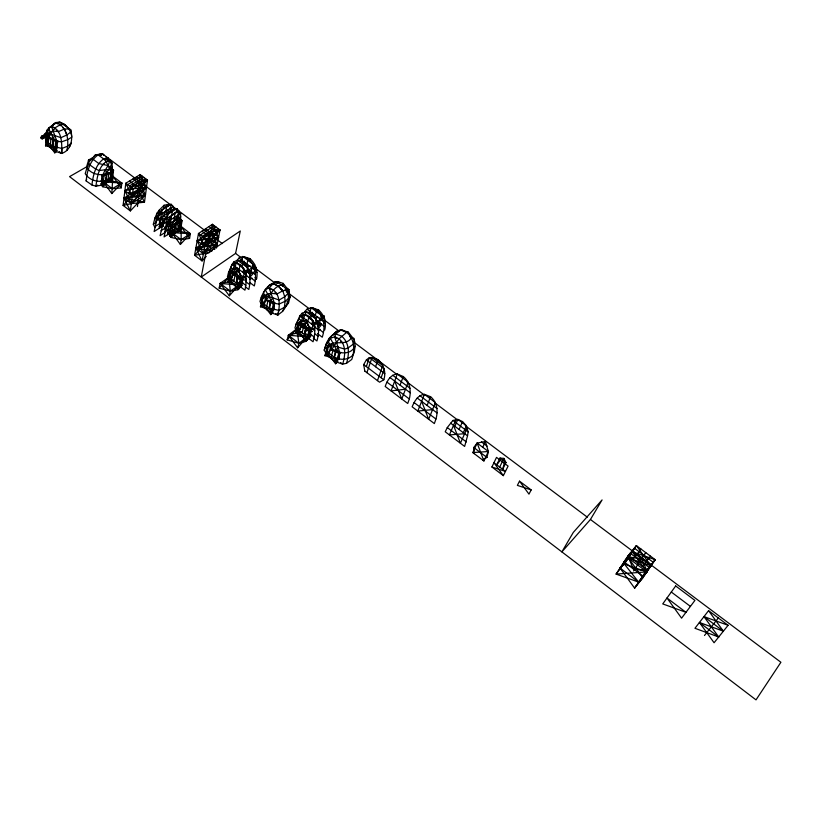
<?xml version="1.0" encoding="UTF-8"?>
<svg xmlns="http://www.w3.org/2000/svg" width="822" height="822" viewBox="0 0 822 822"><rect width="100%" height="100%" fill="white"/><g stroke="black" fill="none" stroke-linecap="round" stroke-linejoin="round"><path stroke-width="1.23" d="M170.606 232.698L164.102 236.911C166.198 227.591 167.863 214.398 178.538 211.285L180.624 213.484L180.706 221.889L180.069 226.574L178.353 227.684M244.206 264.766L244.216 261.129M239.14 285.789L244.935 290.176C247.021 280.641 247.72 266.225 236.14 262.783L232.307 264.396L228.567 272.329L227.417 276.901L229.307 278.339M180.429 225.125L180.563 219.875L177.059 216.361L171.449 225.731L169.702 232.051L170.914 235.565L177.686 231.177L180.429 225.125L179.607 225.649M349.679 336.558L351.446 337.883L354.128 338.428L355.114 346.196C350.48 355.7 339.229 353.244 331.43 349.895L331.04 345.887L329.283 344.716L328.512 341.109L329.375 338.048L336.588 331.358L340.883 329.971L343.617 330.567L345.374 331.872M249.734 282.491L254.317 285.953C256.69 276.603 256.043 265.249 248.141 258.611L242.767 256.485L238.925 258.108L236.808 260.697M59.102 151.484L61.701 153.457C61.958 143.963 62.41 129.979 51.457 126.331L48.457 128.273L45.744 141.363L48.169 146.018L54.94 151.156L61.701 153.457C71.648 150.087 73.004 138.61 70.723 129.794L59.852 122.129L55.886 122.55L48.457 128.273L53.399 138.353L56.841 141.096L61.362 141.918L67.651 139.689L71.833 137.161C71.165 130.338 66.397 124.214 59.852 122.129L57.93 122.612L60.386 122.848M331.472 358.711L331.605 355.196L333.352 349.504M61.701 153.457L61.907 148.381M245.346 286.837L248.83 289.478C250.936 280.097 250.741 268.866 242.911 262.084L237.476 260.153L233.849 261.92L231.845 264.592L228.495 274.096M87.358 167.113L88.509 160.054L92.29 157.906M241.052 284.72L241.38 278.37L237.712 268.27L231.352 270.798L229.256 275.802L230.427 282.131L237.866 287.772L241.052 284.72L236.51 281.278M307.243 337.339L313.048 341.747C315.915 332.283 316.593 317.785 304.818 314.415L300.667 315.864L296.341 323.549L294.913 328.009L297.852 330.228M41.1 138.086L41.532 136.37L42.58 135.835L42.405 138.774L41.1 138.086L47.121 133.606M41.532 136.37L41.398 138.651L43.741 136.914M41.932 135.959L41.768 138.743L47.039 134.818M48.745 130.164L48.837 128.633L47.357 129.732L47.008 135.342L42.405 138.774L43.658 138.24L43.843 135.219L47.265 131.263M43.658 138.24L44.933 137.49L45.169 133.76M57.201 147.066L55.125 147.919L45.539 145.854L46.566 131.058L47.357 129.732M47.214 142.278L47.029 145.155L47.861 144.816M47.573 136.606L47.532 131.479M66.161 126.372L64.506 124.286L60.263 124.708L55.043 127.821L52.721 131.006L50.245 132.126L48.601 134.726L48.169 146.018L46.207 136.627L44.933 137.49M54.961 128.972L55.043 127.821M254.799 280.281L256.598 278.884C258.2 271.383 255.734 263.821 250.052 258.653L244.596 256.926M55.125 147.919L45.847 140.901L54.786 152.861L55.557 141.723L52.505 139.421L48.334 137.993L48.601 134.726L47.717 134.212L46.515 139.576L48.097 142.596L49.043 138.106M56.286 149.152L56.081 152.019L55.372 150.508M60.191 125.776L60.263 124.708L55.896 122.56L53.04 124.697L52.105 126.65M286.169 291.769L288.183 293.248L284.72 296.742L279.182 300.02L272.822 297.872L269.945 301.623L269.4 308.106L270.674 312.637L274.024 309.668L274.497 303.359L269.184 288.049L273.171 283.539L276.418 282.388C291.317 287.792 291.265 300.657 282.48 311.487L277.795 315.052L270.674 312.637L263.102 306.904L259.978 301.561C262.084 293.392 267.129 283.456 276.418 282.388M105.863 157.053L110.312 160.609L112.039 163.095L112.275 176.535L109.696 180.881L102.75 184.981L95.886 186.183L91.93 184.991L86.156 180.963C87.06 171.366 89.711 160.752 98.054 154.916L102.575 153.93L170.627 204.812M317.518 333.619L322.265 337.205C325.276 328.04 324.813 316.573 316.819 310.017L311.178 307.726L307.017 309.185L304.654 311.661M301.766 325.646L301.612 327.362L305.435 328.42L306.76 327.567L304.592 323.457L301.294 323.436L299.29 330.732L301.766 325.646L301.294 323.436L306.76 327.567L304.726 334.842L305.435 328.42M313.316 338.243L316.922 340.966C319.635 331.769 319.686 320.457 311.754 313.747L306.041 311.641L302.106 313.254L299.845 315.802L295.869 325.05M111.782 171.777L112.326 166.424M309.391 336.414L310.007 330.177L306.524 320.087L299.629 322.337L297.184 327.177L298.16 333.465L305.856 339.301L309.391 336.414L304.685 332.859M101.866 182.844L101.568 185.68L102.462 184.292M102.205 179.607C101.692 172.301 108.576 167.606 109.675 160.701L103.644 158.872L98.054 154.916L95.475 154.813L88.509 162.499L85.211 173.678C89.331 180.439 98.301 182.741 105.668 180.532L107.127 173.935L105.432 169.774L99.226 170.534L95.671 169.075L89.917 164.986L88.509 162.499L88.509 160.054L93.153 159.314L98.722 163.516L108.083 165.592L110.127 167.041L112.039 169.424L112.234 174.819L109.696 180.881L111.093 172.754M107.816 161.112L108.134 158.091L103.644 158.872C95.393 164.862 93.061 175.435 91.93 184.991M111.165 177.367L110.857 180.193L110.169 179.751M111.771 168.572L113.528 170.185L112.306 181.169L103.356 181.888L101.301 180.645M100.623 183.686L102.842 186.769L112.347 188.7L121.235 187.909L121.81 183.049L112.85 176.298L103.356 181.888L111.802 193.56L112.85 176.298L110.991 174.541M324.7 330.105C326.786 322.666 324.269 315.052 318.576 309.915L312.833 308.014L310.326 308.188M336.075 333.023L334.102 333.783L336.588 331.358L339.876 330.331L342.455 330.208L348.333 332.18L352.987 338.089L354.539 341.315L353.429 343.997L348.199 347.912L344.778 349.083L338.253 347.203L336.588 350.08L335.212 350.912L334.369 357.282L335.376 361.68L339.065 358.865L339.815 352.669L334.646 336.845L335.818 333.999L340.883 329.971L346.648 332.345C354.693 338.859 355.053 350.388 351.765 359.45L346.483 363.324L342.62 364.136L335.376 361.68L327.567 355.751L324.217 350.203C325.759 345.281 327.115 339.722 331.266 336.342M131.284 203.62L146.48 187.56L139.185 182.083L147.498 180.11L133.174 188.772L130.359 210.925L123.105 205.418L125.797 183.214L140.161 174.624L147.498 180.11L144.477 202.212L131.284 203.62L123.105 205.418L138.219 189.471L146.48 187.56L140.161 174.624L137.264 196.766L131.284 203.62L123.988 198.102L138.219 189.471L145.473 194.927L130.359 210.925L123.988 198.102L132.219 196.232L145.473 194.927L139.185 182.083L124.893 190.694L131.284 203.62L145.473 194.927L137.264 196.766L123.988 198.102L144.477 202.212L138.219 189.471M137.449 206.548L140.367 184.426L133.01 178.908M110.446 173.134L110.559 177.644L112.234 174.819L112.645 171.747M355.114 346.196L354.272 352.35L353.111 354.847C348.22 360.313 340.565 360.262 334.369 357.282L336.588 350.08L330.352 338.222L331.739 335.54L335.818 333.999L341.664 336.177C349.627 342.866 349.473 354.22 346.483 363.324M409.315 398.978C411.38 391.025 409.993 381.891 403.263 376.527L397.273 374.01C390.635 374.431 387.07 380.843 385.199 386.474L407.743 403.489L409.315 398.978L386.915 382.096M157.793 219.299L159.139 210.227L164.061 205.264L168.325 204.462L169.846 205.11M164.061 205.264L163.455 209.22L157.053 213.155L154.978 217.912L153.324 224.242L154.937 227.581M163.958 215.672L164.523 211.984M165.941 211.09L166.804 205.459L171.13 204.246L173.247 206.476L173.894 209.384M166.794 213.884L167.359 210.196M168.048 206.271L168.325 204.462M165.171 219.495L169.938 211.891L171.13 204.246L161.934 210.031L156.766 220.224L154.125 231.537L163.239 225.711M324.084 318.289L324.413 316.182L323.21 315.792L322.019 319.902M170.205 217.974L167.585 234.65L170.39 230.386M170.318 223.379L171.521 215.744L178.538 211.285L177.901 215.23M171.685 215.415L172.61 209.569L176.884 208.562L178.785 210.894L179.145 212.857M177.059 216.361L176.021 222.793L171.449 225.731L169.774 236.315L175.158 228.105M467.533 435.855L468.16 431.899L466.382 425.806L462.539 421.563L457.813 419.384L452.932 420.463L447.271 427.563L445.226 431.776L464.636 446.428L467.533 435.855L450.662 423.176M171.87 221.94L172.815 226.656L171.089 237.435L181.169 239.705L189.563 238.421L190.396 233.654L179.453 225.105M173.822 221.139L175.22 212.374M364.834 371.102L379.558 382.22L383.823 379.774C386.34 372.387 383.771 364.721 378.048 359.604L372.027 357.529L369.366 357.611L366.417 359.851L363.673 364.588L364.814 371.092M176.494 229.657L178.076 219.926L180.131 220.512L178.877 228.115L179.083 222.618L180.131 220.512L175.333 223.594L174.11 231.198L175.867 224.694L175.333 223.594L178.076 219.926M179.35 212.148L178.364 218.22L180.706 216.72M180.378 244.473L190.396 233.654L180.316 231.444L171.86 232.657L180.378 244.473L181.169 239.705L181.107 226.667L171.86 232.657L164.862 227.293M288.923 298.16L285.111 301.284L279.079 304.089L274.497 303.359L266.071 300.503L265.835 296.68L264.294 295.663L263.615 292.427L265.054 290.577M435.937 419.035C438.28 411.226 437.201 402.163 430.594 396.728L424.399 394.334C417.823 394.981 414.411 401.342 412.141 406.808L434.355 423.577L435.937 419.035L414.072 402.554M178.785 210.894L176.247 212.508L176.884 208.562L167.709 214.378L162.797 224.396L160.095 235.698L164.893 232.605L167.709 214.378L172.61 209.569M208.398 252.909L203.414 253.772L197.167 240.815L211.038 231.619L220.008 229.975L206.117 239.233L202.078 260.923L194.578 255.241L198.482 233.489L212.415 224.303L220.008 229.975L216.484 248.059M203.414 253.772L217.172 244.483L209.672 238.853L195.862 248.069L203.414 253.772L208.315 246.004L212.415 224.303L218.58 237.27L203.414 253.772L194.578 255.241L209.672 238.853L218.58 237.27L211.038 231.619L217.172 244.483L211.316 250.864M209.641 252.693L213.093 234.578L205.479 228.876M242.326 285.08L237.928 289.724L230.345 291.163L219.166 288.09L220.111 283.395L230.622 276.038M275.863 313.593L277.795 315.052C280.271 305.62 280.703 291.43 269.184 288.049L265.218 289.508L271.209 300.729L274.497 303.359L273.377 307.839M277.795 315.052L278.792 310.284M234.362 273.068L231.352 270.798L229.174 281.186L233.571 280.168M235.575 253.402L240.281 231.003L205.5 254.512L201.277 277.024L235.575 253.402L241.658 258.057M234.64 263.41L233.386 269.38L230.797 267.438M234.558 270.263L236.14 262.783L243.867 268.589L243.014 272.452M236.859 263.061L237.476 260.153L247.556 267.715L245.398 277.435M233.838 281.186L235.873 271.64L232.79 271.733L231.218 279.203L233.325 273.962L232.79 271.733L238.072 275.719L236.469 283.169L236.87 276.634L238.072 275.719L235.873 271.64M236.695 273.048L237.712 268.27M238.719 271.62L240.24 264.571M241.925 260.358L242.767 256.485L252.816 264.006L249.867 277.117L255.282 281.196M241.874 266.831L242.911 262.084M240.106 273.623L240.219 279.172L237.928 289.724L228.752 277.333L219.166 288.09M237.363 275.339L241.38 278.37L239.12 288.728L236.551 282.799M244.853 265.352L245.377 262.948M66.798 150.58C69.027 141.764 67.753 130.688 60.263 124.708M244.72 270.983L241.134 287.289L240.127 284.967M246.929 264.109L248.141 258.611M248.48 265.27L247.679 268.866L255.508 274.753M249.415 261.55L250.052 258.653M253.669 268.64L254.625 264.437M249.96 274.137L255.365 271.342L256.207 267.643L254.224 266.194L244.196 273.346M110.127 167.041L111.412 169.897L111.545 173.288L106.49 172.774L105.668 180.532L102.75 184.981L101.229 181.292L102.699 174.891C107.99 173.154 109.85 167.647 112.039 163.095L109.675 160.701L106.202 161.615C98.321 167.092 97.263 177.449 95.886 186.183L97.674 185.135M273.87 308.918L271.918 310.007L260.451 306.812L262.948 296.331L264.633 294.656M482.514 459.919L486.953 457.453L488.36 451.514L485.412 441.506L477.13 443.068L473.739 447.507L474.181 453.631M262.485 303.236L261.838 305.938L262.906 305.722M263.759 297.913L264.294 295.663L267.695 294.019L270.911 293.269L277.045 293.957L282.799 290.752L286.611 290.022M271.918 310.007L261.55 302.167L270.767 314.641L273.356 304.191L273.264 301.921M87.543 163.444L86.587 167.267C92.095 175.836 102.853 175.733 111.545 173.288L106.202 161.615L103.644 158.872M272.616 310.911L271.948 313.603L271.301 312.083M282.388 286.251L283.117 283.385L277.517 281.576L275.093 281.802L272.534 284.227M287.268 290.957L287.71 289.21L283.117 283.385L283.641 285.039M286.96 288.152L288.995 289.673L289.282 292.427L288.337 296.084L290.012 297.348L288.522 302.897L285.707 306.308L288.522 302.897L286.899 301.674M86.156 180.963L86.649 179.083M310.829 336.249L306 341.356L298.941 343.308L287.125 339.856L288.347 335.263L298.561 327.423M302.219 324.289L299.629 322.337L296.865 332.489L301.602 331.656M300.996 323.046L303.195 314.98M303.133 320.559L304.818 314.415L312.822 320.436L311.754 324.207M302.003 332.787L304.592 323.457L301.612 327.362L306.76 327.567M305.229 324.752L306.524 320.087M309.473 313.86L311.178 307.726L321.577 315.514L317.888 328.327L323.488 332.55M307.202 323.231L309.123 316.336M310.192 319.337L311.754 313.747M308.538 325.204L308.908 331.04L306 341.356L296.742 328.8L287.125 339.856M313.038 316.542L313.696 314.189M306.544 327.557L310.007 330.177L307.161 340.287L304.202 333.249M315.299 315.391L316.819 310.017M313.624 322.83L309.103 338.756L308.137 336.434M317.765 312.75L318.576 309.915M316.902 316.593L315.905 320.118L324.002 326.2M338.88 358.094L336.969 359.245L324.896 355.69L327.978 345.446L329.643 343.678M328.286 348.014L329.283 344.716C336.362 340.339 346.052 346 351.446 337.883M327.916 349.36L326.262 351.148L335.561 363.776L338.736 353.573L338.551 351.333M337.513 360.046L336.701 362.677L336.064 361.156M338.448 357.046L339.815 352.669L336.588 350.08L331.43 349.895L331.04 345.887L332.961 343.206M353.768 343.699L354.539 341.315M366.335 366.591L369.366 357.611L384.285 368.811L381.131 377.75M366.9 372.664L372.027 357.529L382.744 365.564L377.473 380.637M375.592 366.746L378.048 359.604M324.217 350.203L326.694 342.764L328.553 341.048M400.078 385.148L403.263 376.527M427.101 405.462L430.594 396.728M455.902 419.806L449.408 434.93L464.646 433.687M454.833 426.31L457.813 419.384L466.382 425.806L463.341 432.701M459.077 429.505L462.539 421.563M267.695 294.019L265.835 296.68L264.057 304.058L262.033 300.585L264.294 295.663L266.338 298.9L263.102 306.904L261.242 297.132L262.835 295.458M467.081 428.18L460.423 443.243L453.528 425.334M282.48 311.487L284.35 307.366L287.423 303.719M472.784 452.573L477.13 443.068L488.36 451.514L483.911 460.978L472.784 452.573L488.36 451.514M482.74 447.281L485.412 441.506M491.905 466.999L496.519 457.381L508.088 466.084L503.362 475.65L491.905 466.999L505.458 471.407L493.95 462.735L503.362 475.65M69.459 146.922L71.309 143.09L67.784 146.09L61.897 148.484L52.875 146.213L52.505 139.421L54.827 135.579L51.457 126.331L55.886 122.55L57.612 123.845M499.694 467.071L503.907 458.399L500.002 458.06L496.735 464.841L500.29 460.228L500.002 458.06L505.972 462.55L502.663 469.311L504.297 463.238L505.972 462.55L503.907 458.399M106.223 182.926L108.114 179.083L108.771 172.969L103.993 175.764L101.589 175.97M519.525 481.168L517.367 485.381L531.166 489.933L528.967 494.135L519.525 481.168L531.166 489.933M338.253 347.203L334.431 345.959L331.04 345.887L328.851 353.111L326.673 349.494L329.283 344.716L331.482 348.096L327.567 355.751L325.769 345.785L330.352 338.222L334.646 336.845C346.514 340.185 345.846 354.714 342.62 364.136L340.627 362.615M590.432 519.494L602.084 499.92L573.294 532.43L561.878 551.891L590.432 519.494L780.9 662.265L756.014 699.871L69.562 176.627L88.077 166.003M324.896 355.69L326.796 352.72M298.263 329.077L295.499 333.393L288.347 335.263L297.677 347.891L298.941 343.308L296.742 328.8L307.284 336.784L311.158 334.533M260.451 306.812L262.537 303.575M229.821 278.863L227.776 282.028L220.111 283.395L229.348 295.848L230.345 291.163L228.752 277.333L238.945 285.049L242.891 282.943M178.538 222.957L180.563 219.875L178.826 230.437L176.391 228.886M636.423 545.644L624.381 564.036L620.024 568.043L634.574 588.1L642.773 577.907L655.206 559.69L636.423 545.644L628.07 555.734L616.079 574.085L638.653 582.12L642.773 577.907L628.347 557.984L624.021 561.919L642.773 576.058L646.873 571.907L632.365 551.85L628.07 555.734L646.955 569.923L651.014 565.834L636.423 545.644L624.021 561.919L632.365 551.85L655.206 559.69L642.773 576.058L651.014 565.834L632.365 551.85L620.024 568.043L638.653 582.12L646.873 571.907L628.347 557.984L620.024 568.043M45.539 145.854L47.563 142.823M633.557 570.961L645.794 552.651L637.492 562.813M54.827 135.579L56.841 141.096L57.252 147.703L54.94 151.156L52.875 146.213L53.399 138.353L48.334 137.993L52.721 131.006L58.475 131.612L64.496 129.013L68.976 128.972L70.723 129.794L70.641 132.137L66.777 135.024L60.941 137.675L51.139 134.335L48.601 134.726M160.793 217.676L164.492 220.573L159.201 228.29L161.934 210.031L166.804 205.459M159.139 210.227L157.053 213.155L155.646 222.762L153.324 224.242M646.873 571.907L616.079 574.085L628.347 557.984L651.014 565.834L638.653 582.12L624.381 564.036L646.873 571.907L634.574 588.1L646.955 569.923L655.206 559.69M331.43 349.895L339.034 338.818L346.648 332.345L348.333 332.18M267.931 286.95L269.369 285.213L273.171 283.539L278.226 286.138L282.799 290.752L284.72 296.742L285.111 301.284L284.35 307.366L278.771 310.377L269.4 308.106L271.209 300.729L266.071 300.503C270.633 294.769 273.654 286.446 281.802 285.018M708.574 610.654L694.95 628.285L718.695 637.009L703.971 616.603L728.107 625.306L714.071 642.753L699.43 622.48L723.37 631.193L708.574 610.654L728.107 625.306M704.485 635.498L718.325 617.959M642.218 566.368L650.5 556.165M632.776 559.268L641.109 549.147M297.708 347.747L307.284 336.784L295.499 333.393L298.304 323.036L300.842 320.446M93.975 156.509L95.475 154.813L102.586 153.93L104.178 155.543L102.575 153.93L100.695 154.998M229.379 295.715L238.945 285.049L227.776 282.028L229.985 271.435L233.51 268.198M206.281 256.351L202.078 260.923L195.862 248.069L204.76 246.538L218.58 237.27L197.167 240.815L204.76 246.538L220.008 229.975M317.569 329.129L321.073 325.409M335.561 363.776L337.996 361.197M147.498 180.11L132.219 196.232L124.893 190.694L133.174 188.772L146.48 187.56L132.219 196.232L125.797 183.214L133.174 188.772M249.313 277.723L252.775 274.075M270.767 314.641L273.161 312.103M111.802 193.56L121.81 183.049L112.306 181.169L110.631 177.788M54.786 152.861L57.324 150.21M272.288 284.227L273.993 282.604M50.245 132.126L47.717 134.212L48.755 136.051M322.707 317.508L312.977 325.132L312.792 320.714M320.518 319.213L324.413 316.182M308.435 312.761L310.387 311.261M305.291 324.515L301.612 327.362L301.294 323.436M112.039 169.424L105.432 169.774M46.566 131.058L48.796 129.403M41.151 137.212L47.173 132.743M49.279 136.976L46.238 134.685L48.313 133.195M240.188 261.53L242.202 260.112M204.205 237.794L218.107 228.557M202.294 236.356L216.207 227.139M200.383 234.928L214.306 225.721M169.702 232.051L175.497 228.311L171.449 225.731M165.14 226.543L172.815 226.656L182.104 220.676L178.436 217.306M165.006 231.999L171.449 227.848M174.326 220.584L178.898 217.655M166.866 225.588L175.641 219.967M161.009 230.776L167.709 226.471M162.797 224.396L170.185 219.68M168.14 221.457L180.624 213.484M164.523 219.967L174.418 213.669M154.937 226.656L164.492 220.573M156.766 220.224L169.938 211.891M154.978 217.912L173.247 206.476M129.475 185.988L143.819 177.367M131.325 187.375L145.658 178.744M127.636 184.601L141.99 176M340.832 352.33L338.736 353.573L335.212 350.912M101.229 181.292L102.082 180.789M111.391 175.312L112.234 174.819M111.227 171.531L113.528 170.185L111.032 169.918M318.073 330.495L320.087 329.324M108.576 161.615L110.312 160.609L111.073 163.67M102.473 164.862L104.271 163.814M105.319 159.715L108.134 158.091M300.831 322.995L298.304 323.036L308.908 331.04L315.247 327.433M317.364 326.231L321.597 323.827M249.97 279.182L252.025 278.093M275.493 303.071L273.356 304.191L268.147 300.256L266.729 306.082L266.883 309.771M232.503 271.424L229.985 271.435L240.219 279.172L246.713 275.822M269.369 285.213L273.181 283.539L278.226 286.138L282.799 290.752L280.867 289.313M53.04 124.697L55.002 123.865M57.828 140.85L55.557 141.723L57.869 142.586M249.056 272.103L251.142 271.466M317.23 323.354L319.481 322.799M240.949 277.507L243.404 276.942M236.479 279.501L241.38 278.37M309.771 329.036L311.98 328.646M304.51 331.143L310.007 330.177M208.315 246.004L217.172 244.483L195.862 248.069L212.076 250.967M327.403 354.59L326.252 354.765L327.629 350.213L326.673 349.494M405.482 389.207L391.097 390.923L397.273 374.01L408.133 382.148L401.794 398.999L394.683 381.1M432.578 409.582L417.802 411.082L424.399 394.334L435.413 402.595L428.652 419.271L421.635 401.352M317.333 322.727L319.881 322.686M247.72 271.373L251.542 271.363M313.912 317.415L318.936 317.467M159.119 226.461L162.674 226.512M245.459 266.009L250.463 266.112M330.506 345.517L327.978 345.446L331.482 348.096M111.093 170.092L113.528 170.185M265.331 296.423L262.948 296.331L266.338 298.9M339.876 330.331L343.617 330.567M46.238 134.685L48.601 134.849M48.334 137.993L50.892 138.199L50.481 144.405L51.55 148.587M179.72 220.43L182.104 220.676L180.316 231.444L178.641 228.033M109.696 173.072L111.545 173.288M308.908 331.04L312.463 331.543M160.218 217.614L165.191 218.488M240.219 279.172L246.035 280.302M272.822 297.872L269.03 296.639L265.835 296.68L266.071 300.503M312.833 308.014L314.055 308.435M288.995 289.673L287.71 289.21L289.282 292.427L290.012 297.348L288.974 293.999M52.505 139.421L56.841 141.096L56.43 147.076L57.252 147.703M101.887 174.521L103.993 175.764L102.842 186.769L112.85 176.298L121.255 187.755M172.815 226.656L156.499 216.957L163.064 226.173M166.527 222.012L168.397 223.204M169.25 224.067L172.045 225.855M285.224 289.457L289.282 292.427M320.97 316.234L324.762 319.008L323.714 322.625L325.409 323.909M208.952 226.584L216.556 232.277M634.348 548.151L653.151 562.238M136.596 176.761L143.932 182.258M632.262 550.668L651.096 564.786M172.651 206.332L222.33 243.569M256.022 268.825L274.486 282.665M288.851 293.433L309.36 308.805M324.752 320.344L339.116 331.102M353.47 341.87L396.553 374.164M406.818 381.86L424.255 394.93M434.509 402.616L457.073 419.528M465.283 425.683L587.35 517.182M238.925 258.108L254.964 270.14M307.017 309.185L323.621 321.638M201.986 231.177L209.61 236.9M255.365 271.342L257.009 272.585M630.166 553.196L649.031 567.355M392.68 375.243L410.024 388.261M419.908 395.68L437.027 408.524M452.932 420.463L468.16 431.899M481.445 441.866L487.086 446.099M62.77 127.718L64.496 129.013L66.777 135.024M129.414 181.056L136.771 186.594M206.117 239.233L198.482 233.489L204.76 246.538M366.417 359.851L384.799 373.671M389.988 377.565L410.209 392.762M417.216 398.033L437.027 412.932M334.646 336.845L336.681 338.376M340.74 341.428L342.764 342.949M269.184 288.049L271.147 289.529M275.072 292.478L277.045 293.957M254.912 277.63L256.598 278.884M233.849 261.92L235.719 263.328M242.675 268.558L249.518 273.695M302.106 313.254L305.003 315.432L306.041 311.641L316.47 319.47L314.394 326.766L318.607 329.941M311.928 320.642L318.309 325.44M671.307 592.025L690.418 606.4M703.971 616.603L723.37 631.193M51.457 126.331L53.204 127.657M56.718 130.297L58.475 131.612M232.307 264.396L246.045 274.733M300.667 315.864L314.888 326.57M245.901 275.175L249.97 278.247M299.845 315.802L301.52 317.066M363.673 364.588L383.823 379.774M447.271 427.563L466.372 441.948M473.739 447.507L486.953 457.453M234.619 269.082L239.654 272.873M303.184 320.765L308.404 324.69M239.387 273.911L246.004 278.905M298.92 318.802L302.815 321.741M307.644 325.378L314.672 330.68M699.43 622.48L718.695 637.009M245.655 281.597L249.693 284.648M314.559 333.609L318.042 336.239M228.567 272.329L230.376 273.695M240.343 281.227L245.799 285.357M296.341 323.549L299.146 325.666M310.408 334.174L314.179 337.03M229.256 275.802L231.979 277.857M262.033 300.585L262.948 301.284M273.099 308.969L274.024 309.668M297.184 327.177L299.999 329.314M338.109 358.145L339.065 358.865M326.262 351.148L336.969 359.245M46.515 139.576L47.347 140.192M170.031 207.771L173.01 210.031M169.825 220.388L158.872 212.035L168.931 213.299L168.489 209.785M159.283 223.019L162.951 225.824M189.594 238.277L181.107 226.667L171.089 237.435L167.441 232.318M164.523 228.218L165.982 230.273M209.672 238.853L214.768 249.498M231.352 270.798L233.304 275.298M299.629 322.337L301.52 326.837M477.13 443.068L483.911 460.978M169.383 216.844L169.681 219.207M312.452 312.298L312.555 314.847M277.517 281.576L277.086 283.323L275.093 281.802L278.822 282.059L277.517 281.576M214.809 234.445L211.706 241.884L200.958 243.672L204.133 236.202L214.809 234.445M142.823 184.816L139.38 191.875L128.551 193.468L132.065 186.378L142.823 184.816M675.674 585.963L662.738 603.913L685.969 612.318L666.991 598.005L681.582 618.165L694.919 600.409L675.674 585.963M307.284 336.784L298.941 343.308L288.347 335.263L307.284 336.784M238.945 285.049L230.345 291.163L220.111 283.395L238.945 285.049M190.396 233.654L181.169 239.705L171.86 232.657L190.396 233.654M121.81 183.049L112.347 188.7L103.356 181.888L121.81 183.049M99.965 154.238L97.921 154.69L101.63 154.998L99.965 154.238M646.914 570.93L633.382 568.978L628.203 556.864L641.663 558.826L646.914 570.93"/></g></svg>
